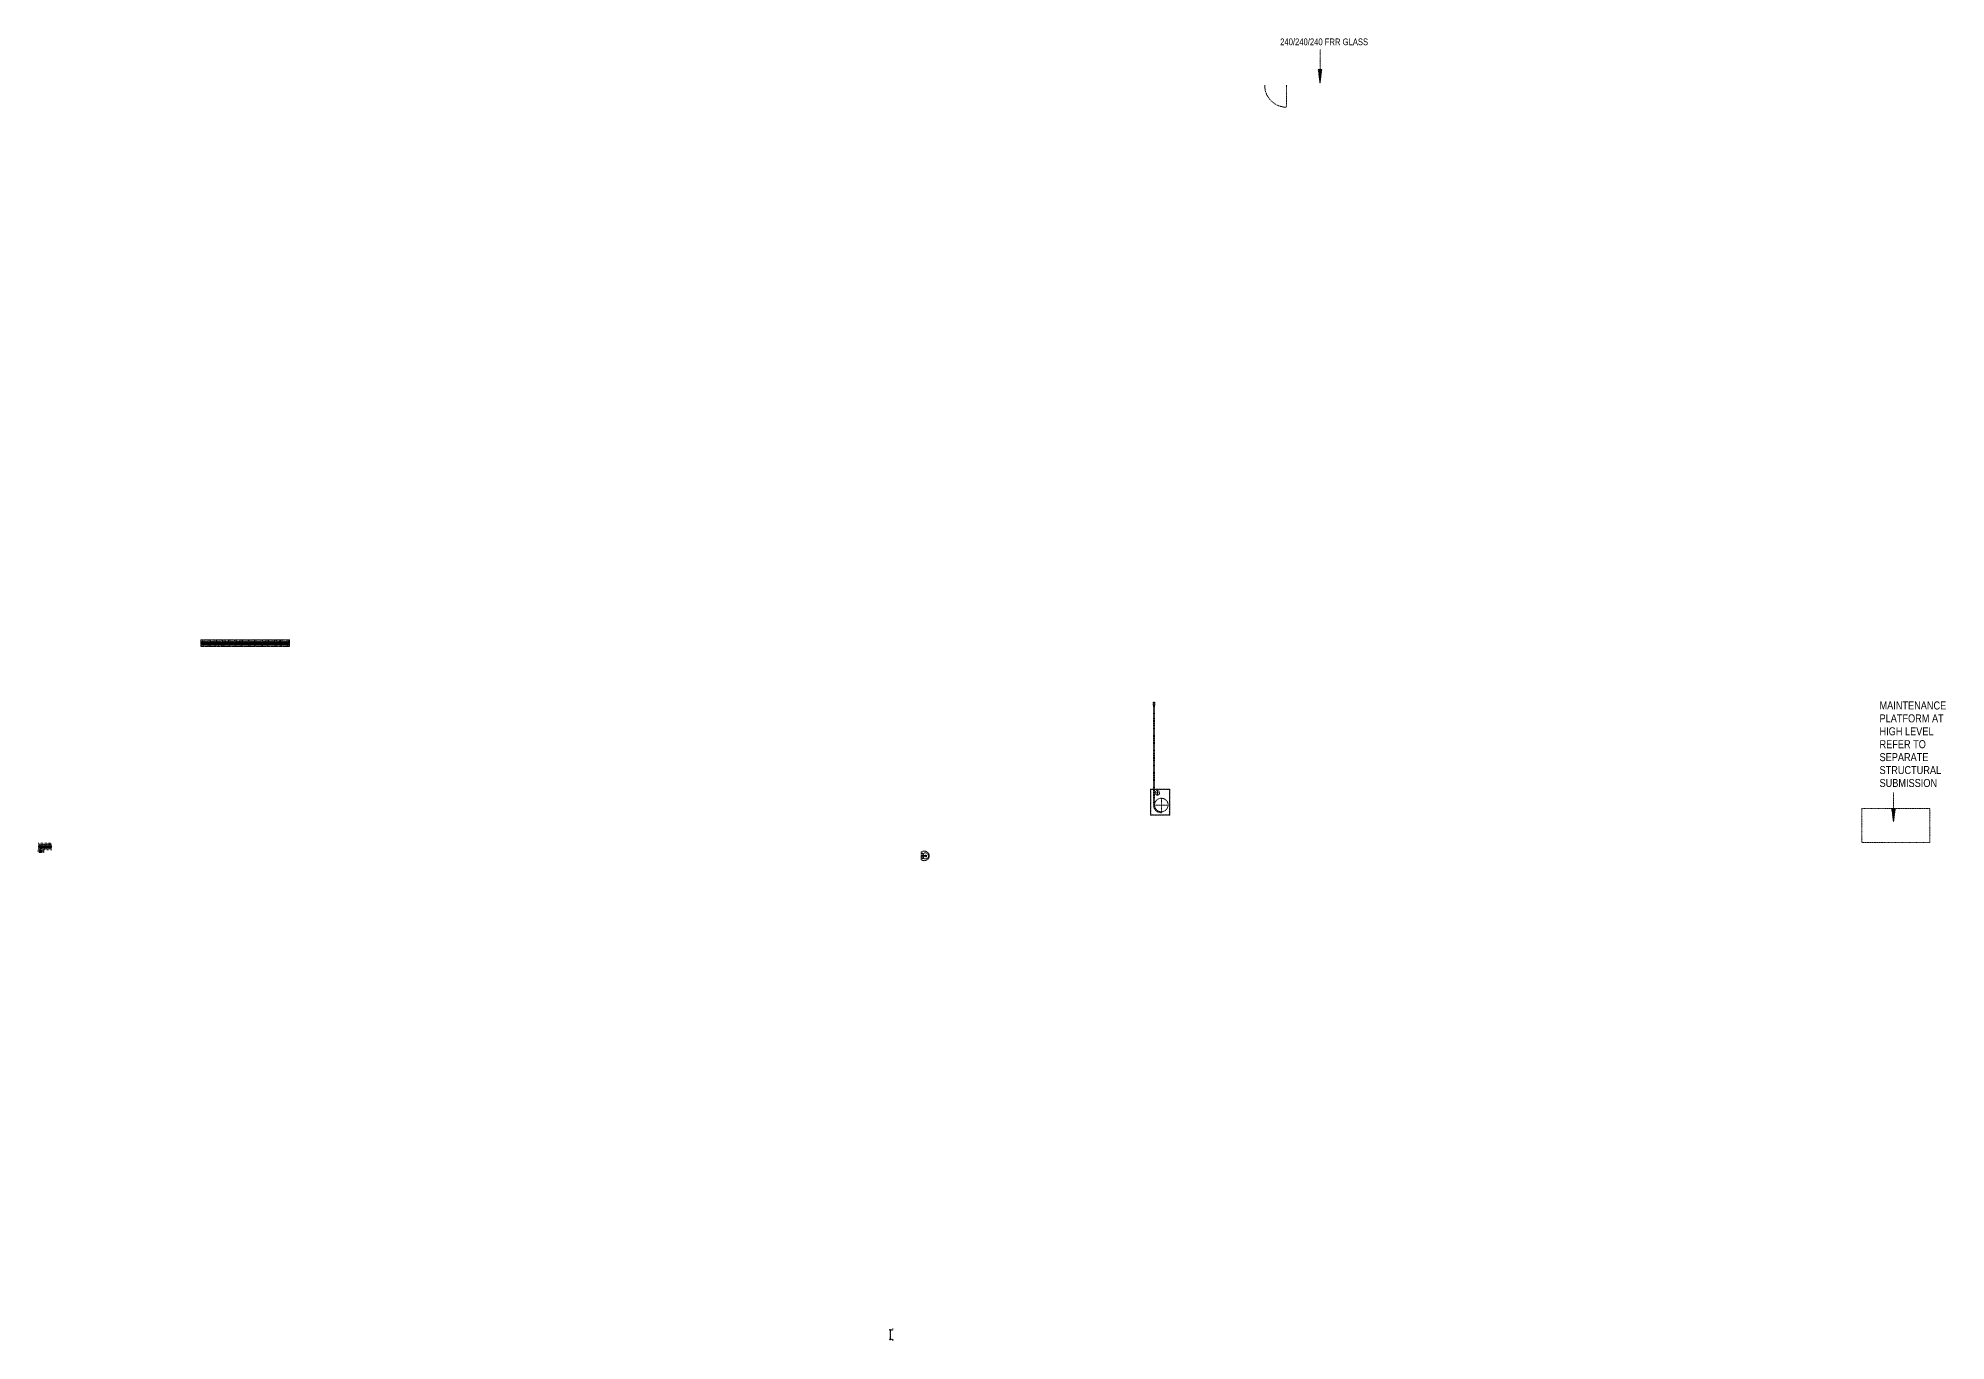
# Model space of a CAD drawing. Header units: millimetres. Extents: x -309924 to 219496, y -330797 to 211873.
# Drawn here: x -194203 to -109832, y 131578 to 189207 of the extents above; entities that cross this region are included whole.
import ezdxf

# ---------------------------------------------------------------- set-up
doc = ezdxf.new("R2010")
doc.units = ezdxf.units.MM
doc.linetypes.add('Dash', pattern=[6, 3, -3])
doc.layers.add('REMOVED', color=5, linetype='Dash', lineweight=5)
doc.styles.add('Arial Narrow_1', font='ARIALN.TTF', dxfattribs={"height": 294.984802})

msp = doc.modelspace()

# ---------------------------------------------------------------- hatches: boundary and pattern name
at = {"layer": 'REMOVED', "ltscale": 0.2}
for points in [[(-137509.6, 187223.4), (-137430.6, 187823.4), (-137588.6, 187823.4)], [(-112145.9, 154532), (-112066.9, 155132), (-112224.9, 155132)]]:
    msp.add_hatch(color=256, dxfattribs=at).paths.add_polyline_path(points, flags=0)

# ---------------------------------------------------------------- linework, layer by layer
for p, q in [((-137509.6, 187223.4), (-137509.6, 188721.3)), ((-137430.6, 187823.4), (-137588.6, 187823.4)), ((-137588.6, 187823.4), (-137509.6, 187223.4)), ((-137509.6, 187223.4), (-137430.6, 187823.4)), ((-138986.6, 187121.3), (-138986.6, 186151.3)), ((-144896.3, 159716.1), (-144897.5, 159716.1)), ((-144897.5, 159716.1), (-144897.5, 159706.1)), ((-144897.5, 159706.1), (-144886.3, 159706.1)), ((-144896.3, 159707.3), (-144896.3, 159716.1)), ((-144887.3, 159707.3), (-144896.3, 159707.3)), ((-144882.5, 159756.1), (-144887.3, 159707.3)), ((-144886.3, 159706.1), (-144881.3, 159756.1)), ((-144882.5, 159826.1), (-144882.5, 159756.1)), ((-144822.5, 159826.1), (-144882.5, 159826.1)), ((-144881.3, 159756.1), (-144881.3, 159824.9)), ((-144881.3, 159824.9), (-144823.7, 159824.9)), ((-144872.5, 159756.1), (-144872.5, 155281.1)), ((-144832.5, 159756.1), (-144872.5, 159756.1)), ((-144832.5, 159756.1), (-144832.5, 155281.1)), ((-144823.7, 159824.9), (-144823.7, 159756.1)), ((-144823.7, 159756.1), (-144818.7, 159706.1)), ((-144822.5, 159756.1), (-144822.5, 159826.1)), ((-144817.6, 159707.3), (-144822.5, 159756.1)), ((-144818.7, 159706.1), (-144807.5, 159706.1)), ((-144808.7, 159707.3), (-144817.6, 159707.3)), ((-144807.5, 159716.1), (-144808.7, 159716.1)), ((-144808.7, 159716.1), (-144808.7, 159707.3)), ((-144807.5, 159706.1), (-144807.5, 159716.1)), ((-144152.5, 155981.1), (-145002.5, 155981.1)), ((-145002.5, 155981.1), (-145002.5, 154831.1)), ((-144992.5, 155971.1), (-144162.5, 155971.1)), ((-144992.5, 154841.1), (-144992.5, 155971.1)), ((-144827.5, 155281.1), (-144227.5, 155281.1)), ((-144602.5, 155821.1), (-144802.5, 155821.1)), ((-144702.5, 155921.1), (-144702.5, 155721.1)), ((-144527.5, 155581.1), (-144527.5, 154981.1)), ((-144162.5, 155971.1), (-144162.5, 154841.1)), ((-144152.5, 154831.1), (-144152.5, 155981.1)), ((-112145.9, 154532), (-112145.9, 155851.2)), ((-145002.5, 154831.1), (-144152.5, 154831.1)), ((-144162.5, 154841.1), (-144992.5, 154841.1)), ((-144527.5, 154976.1), (-144527.5, 154936.1)), ((-112224.9, 155132), (-112145.9, 154532)), ((-112145.9, 154532), (-112066.9, 155132)), ((-155142.7, 152854.7), (-155142.7, 153207.8)), ((-154927.8, 153046.3), (-155072, 153046.3)), ((-154927.8, 153016.3), (-155072, 153016.3)), ((-156554.9, 132053.4), (-156554.9, 132078.8)), ((-156554.9, 132078.8), (-156478.7, 132078.8)), ((-156478.7, 132053.4), (-156554.9, 132053.4)), ((-156554.9, 131628.8), (-156554.9, 131654.2)), ((-156554.9, 131654.2), (-156478.7, 131654.2)), ((-156478.7, 131628.8), (-156554.9, 131628.8)), ((-156523.2, 131654.2), (-156523.2, 132053.4)), ((-156504.1, 132053.4), (-156504.1, 131654.2)), ((-156478.7, 132078.8), (-156478.7, 132053.4)), ((-156408.9, 132059.7), (-156478.7, 132059.7)), ((-156478.7, 132053.4), (-156402.5, 132053.4)), ((-156402.5, 131654.2), (-156478.7, 131654.2)), ((-156478.7, 131654.2), (-156478.7, 131628.8)), ((-156478.7, 131647.8), (-156408.9, 131647.8)), ((-156402.5, 132129.6), (-156408.9, 132129.6)), ((-156408.9, 132129.6), (-156408.9, 132059.7)), ((-156408.9, 131647.8), (-156408.9, 131578)), ((-156402.5, 132053.4), (-156402.5, 132129.6)), ((-156402.5, 131578), (-156402.5, 131654.2)), ((-156408.9, 131578), (-156402.5, 131578))]:
    msp.add_line(p, q, dxfattribs=at)
at = {"layer": 'REMOVED'}
for p, q in [((-187002.6, 162595.1), (-183082.4, 162595.1)), ((-187002.6, 162595.1), (-183082.4, 162595.1)), ((-187002.6, 162595.1), (-187002.6, 162295.1)), ((-183082.4, 162295.1), (-187002.6, 162295.1)), ((-183082.4, 162295.1), (-187002.6, 162295.1)), ((-186994.9, 162357.6), (-186994.9, 162532.6)), ((-186969.9, 162532.6), (-186969.9, 162357.6)), ((-186944.9, 162357.6), (-186944.9, 162532.6)), ((-186919.9, 162532.6), (-186919.9, 162357.6)), ((-186894.9, 162357.6), (-186894.9, 162532.6)), ((-186869.9, 162532.6), (-186869.9, 162357.6)), ((-186844.9, 162357.6), (-186844.9, 162532.6)), ((-186819.9, 162532.6), (-186819.9, 162357.6)), ((-186794.9, 162357.6), (-186794.9, 162532.6)), ((-186769.9, 162532.6), (-186769.9, 162357.6)), ((-186744.9, 162357.6), (-186744.9, 162532.6)), ((-186719.9, 162532.6), (-186719.9, 162357.6)), ((-186694.9, 162532.6), (-186694.9, 162357.6)), ((-186682.4, 162595.1), (-186682.4, 162545.1)), ((-186682.4, 162345.1), (-186682.4, 162295.1)), ((-186669.9, 162532.6), (-186669.9, 162357.6)), ((-186644.9, 162357.6), (-186644.9, 162532.6)), ((-186619.9, 162532.6), (-186619.9, 162357.6)), ((-186594.9, 162357.6), (-186594.9, 162532.6)), ((-186569.9, 162532.6), (-186569.9, 162357.6)), ((-186544.9, 162357.6), (-186544.9, 162532.6)), ((-186519.9, 162532.6), (-186519.9, 162357.6)), ((-186494.9, 162357.6), (-186494.9, 162532.6)), ((-186469.9, 162532.6), (-186469.9, 162357.6)), ((-186444.9, 162357.6), (-186444.9, 162532.6)), ((-186419.9, 162532.6), (-186419.9, 162357.6)), ((-186394.9, 162357.6), (-186394.9, 162532.6)), ((-186369.9, 162532.6), (-186369.9, 162357.6)), ((-186344.9, 162357.6), (-186344.9, 162532.6)), ((-186319.9, 162532.6), (-186319.9, 162357.6)), ((-186294.9, 162357.6), (-186294.9, 162532.6)), ((-186269.9, 162532.6), (-186269.9, 162357.6)), ((-186244.9, 162357.6), (-186244.9, 162532.6)), ((-186219.9, 162532.6), (-186219.9, 162357.6)), ((-186194.9, 162357.6), (-186194.9, 162532.6)), ((-186169.9, 162532.6), (-186169.9, 162357.6)), ((-186144.9, 162357.6), (-186144.9, 162532.6)), ((-186119.9, 162532.6), (-186119.9, 162357.6)), ((-186094.9, 162532.6), (-186094.9, 162357.6)), ((-186082.4, 162595.1), (-186082.4, 162545.1)), ((-186082.4, 162345.1), (-186082.4, 162295.1)), ((-186069.9, 162532.6), (-186069.9, 162357.6)), ((-186044.9, 162357.6), (-186044.9, 162532.6)), ((-186019.9, 162532.6), (-186019.9, 162357.6)), ((-185994.9, 162357.6), (-185994.9, 162532.6)), ((-185969.9, 162532.6), (-185969.9, 162357.6)), ((-185944.9, 162357.6), (-185944.9, 162532.6)), ((-185919.9, 162532.6), (-185919.9, 162357.6)), ((-185894.9, 162357.6), (-185894.9, 162532.6)), ((-185869.9, 162532.6), (-185869.9, 162357.6)), ((-185844.9, 162357.6), (-185844.9, 162532.6)), ((-185819.9, 162532.6), (-185819.9, 162357.6)), ((-185794.9, 162357.6), (-185794.9, 162532.6)), ((-185769.9, 162532.6), (-185769.9, 162357.6)), ((-185744.9, 162357.6), (-185744.9, 162532.6)), ((-185719.9, 162532.6), (-185719.9, 162357.6)), ((-185694.9, 162357.6), (-185694.9, 162532.6)), ((-185669.9, 162532.6), (-185669.9, 162357.6)), ((-185644.9, 162357.6), (-185644.9, 162532.6)), ((-185619.9, 162532.6), (-185619.9, 162357.6)), ((-185594.9, 162357.6), (-185594.9, 162532.6)), ((-185569.9, 162532.6), (-185569.9, 162357.6)), ((-185544.9, 162357.6), (-185544.9, 162532.6)), ((-185519.9, 162532.6), (-185519.9, 162357.6)), ((-185494.9, 162532.6), (-185494.9, 162357.6)), ((-185482.4, 162595.1), (-185482.4, 162545.1)), ((-185482.4, 162345.1), (-185482.4, 162295.1)), ((-185469.9, 162532.6), (-185469.9, 162357.6)), ((-185444.9, 162357.6), (-185444.9, 162532.6)), ((-185419.9, 162532.6), (-185419.9, 162357.6)), ((-185394.9, 162357.6), (-185394.9, 162532.6)), ((-185369.9, 162532.6), (-185369.9, 162357.6)), ((-185344.9, 162357.6), (-185344.9, 162532.6)), ((-185319.9, 162532.6), (-185319.9, 162357.6)), ((-185294.9, 162357.6), (-185294.9, 162532.6)), ((-185269.9, 162532.6), (-185269.9, 162357.6)), ((-185244.9, 162357.6), (-185244.9, 162532.6)), ((-185219.9, 162532.6), (-185219.9, 162357.6)), ((-185194.9, 162357.6), (-185194.9, 162532.6)), ((-185169.9, 162532.6), (-185169.9, 162357.6)), ((-185144.9, 162357.6), (-185144.9, 162532.6)), ((-185119.9, 162532.6), (-185119.9, 162357.6)), ((-185094.9, 162357.6), (-185094.9, 162532.6)), ((-185069.9, 162532.6), (-185069.9, 162357.6)), ((-185044.9, 162357.6), (-185044.9, 162532.6)), ((-185019.9, 162532.6), (-185019.9, 162357.6)), ((-184994.9, 162357.6), (-184994.9, 162532.6)), ((-184969.9, 162532.6), (-184969.9, 162357.6)), ((-184944.9, 162357.6), (-184944.9, 162532.6)), ((-184919.9, 162532.6), (-184919.9, 162357.6)), ((-184894.9, 162532.6), (-184894.9, 162357.6)), ((-184882.4, 162595.1), (-184882.4, 162545.1)), ((-184882.4, 162345.1), (-184882.4, 162295.1)), ((-184869.9, 162532.6), (-184869.9, 162357.6)), ((-184844.9, 162357.6), (-184844.9, 162532.6)), ((-184819.9, 162532.6), (-184819.9, 162357.6)), ((-184794.9, 162357.6), (-184794.9, 162532.6)), ((-184769.9, 162532.6), (-184769.9, 162357.6)), ((-184744.9, 162357.6), (-184744.9, 162532.6)), ((-184719.9, 162532.6), (-184719.9, 162357.6)), ((-184694.9, 162357.6), (-184694.9, 162532.6)), ((-184669.9, 162532.6), (-184669.9, 162357.6)), ((-184644.9, 162357.6), (-184644.9, 162532.6)), ((-184619.9, 162532.6), (-184619.9, 162357.6)), ((-184594.9, 162357.6), (-184594.9, 162532.6)), ((-184569.9, 162532.6), (-184569.9, 162357.6)), ((-184544.9, 162357.6), (-184544.9, 162532.6)), ((-184519.9, 162532.6), (-184519.9, 162357.6)), ((-184494.9, 162357.6), (-184494.9, 162532.6)), ((-184469.9, 162532.6), (-184469.9, 162357.6)), ((-184444.9, 162357.6), (-184444.9, 162532.6)), ((-184419.9, 162532.6), (-184419.9, 162357.6)), ((-184394.9, 162357.6), (-184394.9, 162532.6)), ((-184369.9, 162532.6), (-184369.9, 162357.6)), ((-184344.9, 162357.6), (-184344.9, 162532.6)), ((-184319.9, 162532.6), (-184319.9, 162357.6)), ((-184294.9, 162532.6), (-184294.9, 162357.6)), ((-184282.4, 162595.1), (-184282.4, 162545.1)), ((-184282.4, 162345.1), (-184282.4, 162295.1)), ((-184269.9, 162532.6), (-184269.9, 162357.6)), ((-184244.9, 162357.6), (-184244.9, 162532.6)), ((-184219.9, 162532.6), (-184219.9, 162357.6)), ((-184194.9, 162357.6), (-184194.9, 162532.6)), ((-184169.9, 162532.6), (-184169.9, 162357.6)), ((-184144.9, 162357.6), (-184144.9, 162532.6)), ((-184119.9, 162532.6), (-184119.9, 162357.6)), ((-184094.9, 162357.6), (-184094.9, 162532.6)), ((-184069.9, 162532.6), (-184069.9, 162357.6)), ((-184044.9, 162357.6), (-184044.9, 162532.6)), ((-184019.9, 162532.6), (-184019.9, 162357.6)), ((-183994.9, 162357.6), (-183994.9, 162532.6)), ((-183969.9, 162532.6), (-183969.9, 162357.6)), ((-183944.9, 162357.6), (-183944.9, 162532.6)), ((-183919.9, 162532.6), (-183919.9, 162357.6)), ((-183894.9, 162357.6), (-183894.9, 162532.6)), ((-183869.9, 162532.6), (-183869.9, 162357.6)), ((-183844.9, 162357.6), (-183844.9, 162532.6)), ((-183819.9, 162532.6), (-183819.9, 162357.6)), ((-183794.9, 162357.6), (-183794.9, 162532.6)), ((-183769.9, 162532.6), (-183769.9, 162357.6)), ((-183744.9, 162357.6), (-183744.9, 162532.6)), ((-183719.9, 162532.6), (-183719.9, 162357.6)), ((-183694.9, 162532.6), (-183694.9, 162357.6)), ((-183682.4, 162595.1), (-183682.4, 162545.1)), ((-183682.4, 162345.1), (-183682.4, 162295.1)), ((-183669.9, 162532.6), (-183669.9, 162357.6)), ((-183644.9, 162357.6), (-183644.9, 162532.6)), ((-183619.9, 162532.6), (-183619.9, 162357.6)), ((-183594.9, 162357.6), (-183594.9, 162532.6)), ((-183569.9, 162532.6), (-183569.9, 162357.6)), ((-183544.9, 162357.6), (-183544.9, 162532.6)), ((-183519.9, 162532.6), (-183519.9, 162357.6)), ((-183494.9, 162357.6), (-183494.9, 162532.6)), ((-183469.9, 162532.6), (-183469.9, 162357.6)), ((-183444.9, 162357.6), (-183444.9, 162532.6)), ((-183419.9, 162532.6), (-183419.9, 162357.6)), ((-183394.9, 162357.6), (-183394.9, 162532.6)), ((-183369.9, 162532.6), (-183369.9, 162357.6)), ((-183344.9, 162357.6), (-183344.9, 162532.6)), ((-183319.9, 162532.6), (-183319.9, 162357.6)), ((-183294.9, 162357.6), (-183294.9, 162532.6)), ((-183269.9, 162532.6), (-183269.9, 162357.6)), ((-183244.9, 162357.6), (-183244.9, 162532.6)), ((-183219.9, 162532.6), (-183219.9, 162357.6)), ((-183194.9, 162357.6), (-183194.9, 162532.6)), ((-183169.9, 162532.6), (-183169.9, 162357.6)), ((-183144.9, 162357.6), (-183144.9, 162532.6)), ((-183119.9, 162532.6), (-183119.9, 162357.6)), ((-183094.9, 162532.6), (-183094.9, 162357.6)), ((-183082.4, 162595.1), (-183082.4, 162295.1)), ((-183082.4, 162595.1), (-183082.4, 162545.1)), ((-183082.4, 162345.1), (-183082.4, 162295.1))]:
    msp.add_line(p, q, dxfattribs=at)
at = {"layer": 'REMOVED', "ltscale": 0.5}
for p, q in [((-193602.7, 153596.1), (-194202.7, 153596.1)), ((-194202.7, 153596.1), (-194202.7, 153546.1)), ((-194202.7, 153187.4), (-194202.7, 153346.1)), ((-194202.7, 153296.1), (-193602.7, 153296.1)), ((-194190.2, 153533.6), (-194190.2, 153358.6)), ((-193965.2, 153283.6), (-194140.2, 153283.6))]:
    msp.add_line(p, q, dxfattribs=at)
at = {"layer": 'REMOVED', "ltscale": 0.2}
msp.add_lwpolyline([(-113542.5, 155130.6), (-110542.5, 155130.6), (-110542.5, 153630.6), (-113542.5, 153630.6)], close=True, dxfattribs=at)
at = {"layer": 'REMOVED', "ltscale": 0.5}
for points in [[(-194165.2, 153358.6, 1), (-194140.2, 153358.6), (-194140.2, 153533.6, 1), (-194165.2, 153533.6)], [(-194140.2, 153258.6, 1), (-194140.2, 153233.6), (-193965.2, 153233.6, 1), (-193965.2, 153258.6)], [(-194140.2, 153208.6, 1), (-194140.2, 153183.6), (-193965.2, 153183.6, 1), (-193965.2, 153208.6)], [(-194115.2, 153358.6, 1), (-194090.2, 153358.6), (-194090.2, 153533.6, 1), (-194115.2, 153533.6)], [(-194065.2, 153358.6, 1), (-194040.2, 153358.6), (-194040.2, 153533.6, 1), (-194065.2, 153533.6)], [(-194015.2, 153358.6, 1), (-193990.2, 153358.6), (-193990.2, 153533.6, 1), (-194015.2, 153533.6)], [(-193965.2, 153358.6, 1), (-193940.2, 153358.6), (-193940.2, 153533.6, 1), (-193965.2, 153533.6)], [(-193915.2, 153358.6, 1), (-193890.2, 153358.6), (-193890.2, 153533.6, 1), (-193915.2, 153533.6)], [(-193865.2, 153358.6, 1), (-193840.2, 153358.6), (-193840.2, 153533.6, 1), (-193865.2, 153533.6)], [(-193815.2, 153358.6, 1), (-193790.2, 153358.6), (-193790.2, 153533.6, 1), (-193815.2, 153533.6)], [(-193765.2, 153358.6, 1), (-193740.2, 153358.6), (-193740.2, 153533.6, 1), (-193765.2, 153533.6)], [(-193715.2, 153358.6, 1), (-193690.2, 153358.6), (-193690.2, 153533.6, 1), (-193715.2, 153533.6)], [(-193665.2, 153358.6, 1), (-193640.2, 153358.6), (-193640.2, 153533.6, 1), (-193665.2, 153533.6)]]:
    msp.add_lwpolyline(points, format="xyb", close=True, dxfattribs=at)
msp.add_lwpolyline([(-193602.7, 153546.1, 0.4142136), (-193615.2, 153533.6), (-193615.2, 153358.6, 0.4142136), (-193602.7, 153346.1, 0.4142136)], format="xyb", dxfattribs=at)
at = {"layer": 'REMOVED', "ltscale": 0.2}
for centre, radius in [((-144527.5, 155281.1), 300), ((-144702.5, 155821.1), 100), ((-155092, 153132.5), 25), ((-155092, 153031.3), 25), ((-155092, 152927), 25), ((-155093.4, 153032), 16.8), ((-155093, 152927), 17), ((-155092, 153132.5), 17), ((-154939.1, 153031.3), 38.6), ((-154939.1, 153031.3), 23.5)]:
    msp.add_circle(centre, radius, dxfattribs=at)
for centre, radius, start, end in [((-138986.6, 187121.3), 970, 180, 270), ((-144527.5, 155281.1), 345, 180, 270), ((-144527.5, 155281.1), 305, 180, 270), ((-155011.9, 152977.9), 264.4, 76.364645, 119.634755), ((-155011.9, 153084.6), 264.4, 240.364645, 283.634755), ((-154959.1, 153031.3), 135, 224.944094, 134.536788), ((-155303, 153032.8), 266.6, 338.679822, 20.80106), ((-154997.6, 153037.1), 203.5, 358.34392, 76.364645), ((-154997.6, 153025.4), 203.5, 283.634755, 1.65548)]:
    msp.add_arc(centre, radius, start, end, dxfattribs=at)
at = {"layer": 'REMOVED'}
for centre, start, end in [((-186982.4, 162532.6), 0, 180), ((-186982.4, 162357.6), 180, 0), ((-186932.4, 162532.6), 0, 180), ((-186932.4, 162357.6), 180, 0), ((-186882.4, 162532.6), 0, 180), ((-186882.4, 162357.6), 180, 0), ((-186832.4, 162532.6), 0, 180), ((-186832.4, 162357.6), 180, 0), ((-186782.4, 162532.6), 0, 180), ((-186782.4, 162357.6), 180, 0), ((-186732.4, 162532.6), 0, 180), ((-186732.4, 162357.6), 180, 0), ((-186682.4, 162532.6), 359.99998, 180), ((-186682.4, 162357.6), 180.000018, 0), ((-186632.4, 162532.6), 0, 180), ((-186632.4, 162357.6), 180, 0), ((-186582.4, 162532.6), 0, 180), ((-186582.4, 162357.6), 180, 0), ((-186532.4, 162532.6), 0, 180), ((-186532.4, 162357.6), 180, 0), ((-186482.4, 162532.6), 0, 180), ((-186482.4, 162357.6), 180, 0), ((-186432.4, 162532.6), 0, 180), ((-186432.4, 162357.6), 180, 0), ((-186382.4, 162532.6), 0, 180), ((-186382.4, 162357.6), 180, 0), ((-186332.4, 162532.6), 0, 180), ((-186332.4, 162357.6), 180, 0), ((-186282.4, 162532.6), 0, 180), ((-186282.4, 162357.6), 180, 0), ((-186232.4, 162532.6), 0, 180), ((-186232.4, 162357.6), 180, 0), ((-186182.4, 162532.6), 0, 180), ((-186182.4, 162357.6), 180, 0), ((-186132.4, 162532.6), 0, 180), ((-186132.4, 162357.6), 180, 0), ((-186082.4, 162532.6), 359.99998, 180), ((-186082.4, 162357.6), 180.000018, 0), ((-186032.4, 162532.6), 0, 180), ((-186032.4, 162357.6), 180, 0), ((-185982.4, 162532.6), 0, 180), ((-185982.4, 162357.6), 180, 0), ((-185932.4, 162532.6), 0, 180), ((-185932.4, 162357.6), 180, 0), ((-185882.4, 162532.6), 0, 180), ((-185882.4, 162357.6), 180, 0), ((-185832.4, 162532.6), 0, 180), ((-185832.4, 162357.6), 180, 0), ((-185782.4, 162532.6), 0, 180), ((-185782.4, 162357.6), 180, 0), ((-185732.4, 162532.6), 0, 180), ((-185732.4, 162357.6), 180, 0), ((-185682.4, 162532.6), 0, 180), ((-185682.4, 162357.6), 180, 0), ((-185632.4, 162532.6), 0, 180), ((-185632.4, 162357.6), 180, 0), ((-185582.4, 162532.6), 0, 180), ((-185582.4, 162357.6), 180, 0), ((-185532.4, 162532.6), 0, 180), ((-185532.4, 162357.6), 180, 0), ((-185482.4, 162532.6), 359.99998, 180), ((-185482.4, 162357.6), 180.000018, 0), ((-185432.4, 162532.6), 0, 180), ((-185432.4, 162357.6), 180, 0), ((-185382.4, 162532.6), 0, 180), ((-185382.4, 162357.6), 180, 0), ((-185332.4, 162532.6), 0, 180), ((-185332.4, 162357.6), 180, 0), ((-185282.4, 162532.6), 0, 180), ((-185282.4, 162357.6), 180, 0), ((-185232.4, 162532.6), 0, 180), ((-185232.4, 162357.6), 180, 0), ((-185182.4, 162532.6), 0, 180), ((-185182.4, 162357.6), 180, 0), ((-185132.4, 162532.6), 0, 180), ((-185132.4, 162357.6), 180, 0), ((-185082.4, 162532.6), 0, 180), ((-185082.4, 162357.6), 180, 0), ((-185032.4, 162532.6), 0, 180), ((-185032.4, 162357.6), 180, 0), ((-184982.4, 162532.6), 0, 180), ((-184982.4, 162357.6), 180, 0), ((-184932.4, 162532.6), 0, 180), ((-184932.4, 162357.6), 180, 0), ((-184882.4, 162532.6), 359.99998, 180), ((-184882.4, 162357.6), 180.000018, 0), ((-184832.4, 162532.6), 0, 180), ((-184832.4, 162357.6), 180, 0), ((-184782.4, 162532.6), 0, 180), ((-184782.4, 162357.6), 180, 0), ((-184732.4, 162532.6), 0, 180), ((-184732.4, 162357.6), 180, 0), ((-184682.4, 162532.6), 0, 180), ((-184682.4, 162357.6), 180, 0), ((-184632.4, 162532.6), 0, 180), ((-184632.4, 162357.6), 180, 0), ((-184582.4, 162532.6), 0, 180), ((-184582.4, 162357.6), 180, 0), ((-184532.4, 162532.6), 0, 180), ((-184532.4, 162357.6), 180, 0), ((-184482.4, 162532.6), 0, 180), ((-184482.4, 162357.6), 180, 0), ((-184432.4, 162532.6), 0, 180), ((-184432.4, 162357.6), 180, 0), ((-184382.4, 162532.6), 0, 180), ((-184382.4, 162357.6), 180, 0), ((-184332.4, 162532.6), 0, 180), ((-184332.4, 162357.6), 180, 0), ((-184282.4, 162532.6), 359.99998, 180), ((-184282.4, 162357.6), 180.000018, 0), ((-184232.4, 162532.6), 0, 180), ((-184232.4, 162357.6), 180, 0), ((-184182.4, 162532.6), 0, 180), ((-184182.4, 162357.6), 180, 0), ((-184132.4, 162532.6), 0, 180), ((-184132.4, 162357.6), 180, 0), ((-184082.4, 162532.6), 0, 180), ((-184082.4, 162357.6), 180, 0), ((-184032.4, 162532.6), 0, 180), ((-184032.4, 162357.6), 180, 0), ((-183982.4, 162532.6), 0, 180), ((-183982.4, 162357.6), 180, 0), ((-183932.4, 162532.6), 0, 180), ((-183932.4, 162357.6), 180, 0), ((-183882.4, 162532.6), 0, 180), ((-183882.4, 162357.6), 180, 0), ((-183832.4, 162532.6), 0, 180), ((-183832.4, 162357.6), 180, 0), ((-183782.4, 162532.6), 0, 180), ((-183782.4, 162357.6), 180, 0), ((-183732.4, 162532.6), 0, 180), ((-183732.4, 162357.6), 180, 0), ((-183682.4, 162532.6), 359.99998, 180), ((-183682.4, 162357.6), 180.000018, 0), ((-183632.4, 162532.6), 0, 180), ((-183632.4, 162357.6), 180, 0), ((-183582.4, 162532.6), 0, 180), ((-183582.4, 162357.6), 180, 0), ((-183532.4, 162532.6), 0, 180), ((-183532.4, 162357.6), 180, 0), ((-183482.4, 162532.6), 0, 180), ((-183482.4, 162357.6), 180, 0), ((-183432.4, 162532.6), 0, 180), ((-183432.4, 162357.6), 180, 0), ((-183382.4, 162532.6), 0, 180), ((-183382.4, 162357.6), 180, 0), ((-183332.4, 162532.6), 0, 180), ((-183332.4, 162357.6), 180, 0), ((-183282.4, 162532.6), 0, 180), ((-183282.4, 162357.6), 180, 0), ((-183232.4, 162532.6), 0, 180), ((-183232.4, 162357.6), 180, 0), ((-183182.4, 162532.6), 0, 180), ((-183182.4, 162357.6), 180, 0), ((-183132.4, 162532.6), 0, 180), ((-183132.4, 162357.6), 180, 0), ((-183082.4, 162532.6), 90, 180), ((-183082.4, 162357.6), 180.000018, 270)]:
    msp.add_arc(centre, 12.5, start, end, dxfattribs=at)
at = {"layer": 'REMOVED', "ltscale": 0.5}
for centre, start, end in [((-194202.7, 153533.6), 0, 90), ((-194202.7, 153358.6), 270, 0), ((-194140.2, 153296.1), 180, 270), ((-193965.2, 153296.1), 270, 0)]:
    msp.add_arc(centre, 12.5, start, end, dxfattribs=at)
at = {"layer": 'REMOVED', "ltscale": 0.2}
msp.add_ellipse((-154927.8, 153031.3), major_axis=(0, -15), ratio=0.4285251, start_param=0, end_param=3.1415927, dxfattribs=at)

# ---------------------------------------------------------------- texts
at = {"layer": 'REMOVED', "insert": (-139272.1, 189191.7), "char_height": 294.985, "width": 4633.2, "attachment_point": 1, "line_spacing_factor": 0.968573, "style": 'Arial Narrow_1'}
msp.add_mtext('240/240/240 FRR GLASS', dxfattribs=at)
at = {"layer": 'REMOVED', "ltscale": 0.2, "insert": (-112764.6, 159864.2), "char_height": 353.982, "width": 3498.819, "attachment_point": 1, "line_spacing_factor": 0.968573, "style": 'Arial Narrow_1'}
msp.add_mtext('MAINTENANCE PLATFORM AT HIGH LEVEL REFER TO SEPARATE STRUCTURAL SUBMISSION', dxfattribs=at)

doc.saveas('drawing.dxf')
